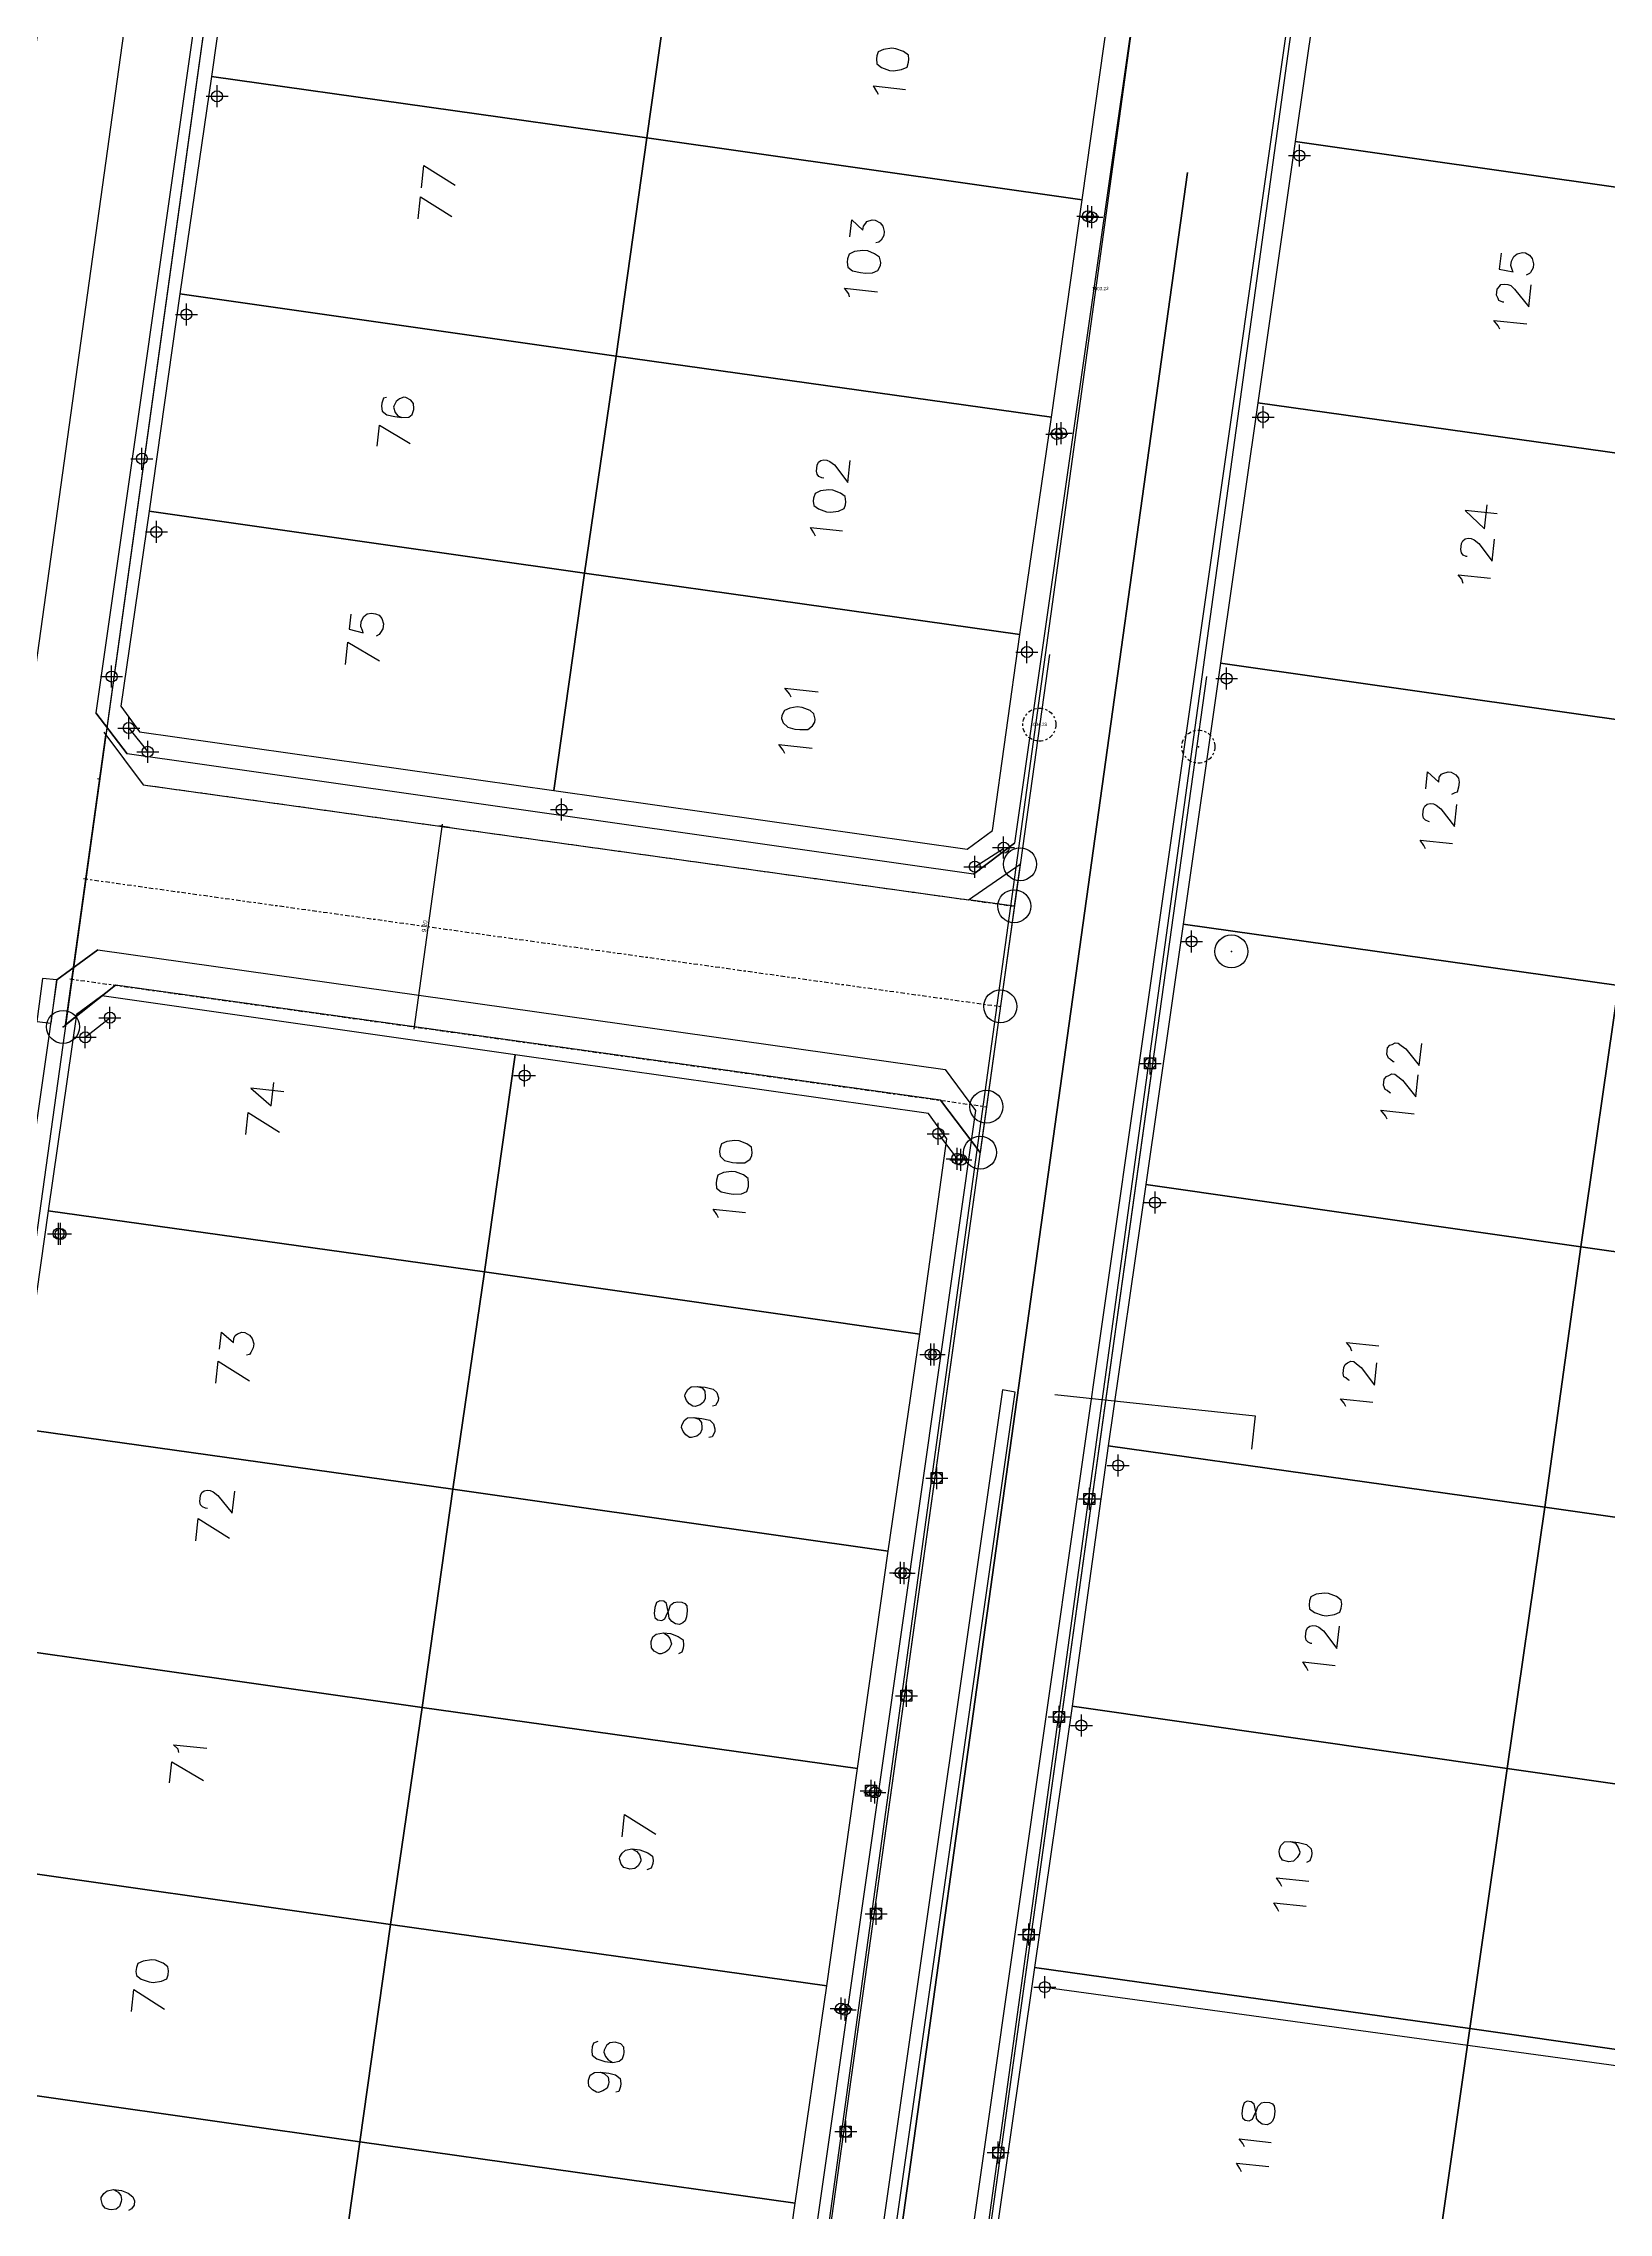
# Model space of a CAD drawing. Header units: metres. Extents: x -977055 to 805873, y -1033982 to 242021.
# Drawn here: x 792.6 to 863.8, y 831.3 to 929.9 of the extents above; entities that cross this region are included whole.
import ezdxf

# ---------------------------------------------------------------- set-up
doc = ezdxf.new("R2010")
doc.units = ezdxf.units.M
doc.header["$PDMODE"] = 32
doc.header["$PDSIZE"] = 1.5
doc.linetypes.add('CENTRO1', pattern=[0.44, 0.2, -0.08, 0.08, -0.08])
for name, color, linetype in [('12-CONDICIONES EXISTENTES', 2, 'Continuous'), ('C-ROAD-PROF-TEXT', 11, 'Continuous'), ('linea 1', 1, 'Continuous'), ('puntos nov 7', 50, 'Continuous'), ('PUNTOS V', 4, 'Continuous'), ('V-NODE', 1, 'Continuous')]:
    doc.layers.add(name, color=color, linetype=linetype)
doc.layers.add('PDF2_area escolar', color=7, linetype='Continuous', true_color=0x989898)
doc.layers.add('PDF_Geometry', color=7, linetype='Continuous', true_color=0x797979)
doc.layers.get('PDF2_area escolar').off()
doc.styles.add('CITY2', font='stylu.ttf', dxfattribs={"height": 0.2})
doc.styles.get("Standard").update_dxf_attribs({"font": 'arial.ttf'})
doc.dimstyles.new('COTAS2', dxfattribs={"dimtxt": 0.02, "dimasz": 0.1, "dimexe": 0.15, "dimexo": 0.08, "dimgap": 0.05, "dimtad": 1, "dimzin": 0, "dimdsep": 46, "dimtxsty": 'CITY2', "dimblk": 'ARCHTICK', "dimcen": 1, "dimdle": 0.1, "dimclrd": 1, "dimclre": 1, "dimclrt": 2, "dimadec": 0, "dimazin": 0, "dimtfac": 1, "dimtofl": 0, "dimtmove": 0, "dimatfit": 3, "dimldrblk": 'ARCHTICK', "dimfxl": 0.18, "dimtolj": 1, "dimtzin": 0, "dimarcsym": 0})

# ---------------------------------------------------------------- blocks, each defined once
blk = doc.blocks.new('*U274')
at = {"color": 0, "linetype": 'ByBlock', "lineweight": -2, "transparency": 16777216}
for p, q in [((-1, 0), (1, 0)), ((0, -1), (0, 1))]:
    blk.add_line(p, q, dxfattribs=at)
blk.add_circle((0, 0), 0.5, dxfattribs=at)
blk = doc.blocks.new('*U325', base_point=(793.414, 875.756, 1005.97))
at = {"layer": 'V-NODE', "color": 50, "lineweight": -2, "xscale": 0.5, "yscale": 0.5, "zscale": 0.5}
blk.add_blockref('*U274', (793.414, 875.756, 1005.97), dxfattribs=at)
blk = doc.blocks.new('*U475', base_point=(840.3, 921.974, 1003.542))
at = {"layer": 'V-NODE', "color": 50, "lineweight": -2, "xscale": 0.5, "yscale": 0.5, "zscale": 0.5}
blk.add_blockref('*U274', (840.3, 921.974, 1003.542), dxfattribs=at)
blk = doc.blocks.new('*U478', base_point=(838.907, 912.158, 1004.025))
at = {"layer": 'V-NODE', "color": 50, "lineweight": -2, "xscale": 0.5, "yscale": 0.5, "zscale": 0.5}
blk.add_blockref('*U274', (838.907, 912.158, 1004.025), dxfattribs=at)
blk = doc.blocks.new('*U484', base_point=(836.292, 893.318, 1004.95))
at = {"layer": 'V-NODE', "color": 50, "lineweight": -2, "xscale": 0.5, "yscale": 0.5, "zscale": 0.5}
blk.add_blockref('*U274', (836.292, 893.318, 1004.95), dxfattribs=at)
blk = doc.blocks.new('*U490', base_point=(834.351, 879.127, 1005.792))
at = {"layer": 'V-NODE', "color": 50, "lineweight": -2, "xscale": 0.5, "yscale": 0.5, "zscale": 0.5}
blk.add_blockref('*U274', (834.351, 879.127, 1005.792), dxfattribs=at)
blk = doc.blocks.new('*U493', base_point=(833.139, 870.273, 1006.305))
at = {"layer": 'V-NODE', "color": 50, "lineweight": -2, "xscale": 0.5, "yscale": 0.5, "zscale": 0.5}
blk.add_blockref('*U274', (833.139, 870.273, 1006.305), dxfattribs=at)
blk = doc.blocks.new('*U496', base_point=(831.775, 860.328, 1006.98))
at = {"layer": 'V-NODE', "color": 50, "lineweight": -2, "xscale": 0.5, "yscale": 0.5, "zscale": 0.5}
blk.add_blockref('*U274', (831.775, 860.328, 1006.98), dxfattribs=at)
blk = doc.blocks.new('*U499', base_point=(830.44, 850.365, 1007.744))
at = {"layer": 'V-NODE', "color": 50, "lineweight": -2, "xscale": 0.5, "yscale": 0.5, "zscale": 0.5}
blk.add_blockref('*U274', (830.44, 850.365, 1007.744), dxfattribs=at)
blk = doc.blocks.new('*U502', base_point=(829.079, 840.487, 1008.555))
at = {"layer": 'V-NODE', "color": 50, "lineweight": -2, "xscale": 0.5, "yscale": 0.5, "zscale": 0.5}
blk.add_blockref('*U274', (829.079, 840.487, 1008.555), dxfattribs=at)
blk = doc.blocks.new('*U679', base_point=(800.527, 927.475, 1003.798))
at = {"layer": 'V-NODE', "color": 50, "lineweight": -2, "xscale": 0.5, "yscale": 0.5, "zscale": 0.5}
blk.add_blockref('*U274', (800.527, 927.475, 1003.798), dxfattribs=at)
blk = doc.blocks.new('*U691', base_point=(799.136, 917.558, 1004.214))
at = {"layer": 'V-NODE', "color": 50, "lineweight": -2, "xscale": 0.5, "yscale": 0.5, "zscale": 0.5}
blk.add_blockref('*U274', (799.136, 917.558, 1004.214), dxfattribs=at)
blk = doc.blocks.new('*U694', base_point=(797.77, 907.668, 1004.785))
at = {"layer": 'V-NODE', "color": 50, "lineweight": -2, "xscale": 0.5, "yscale": 0.5, "zscale": 0.5}
blk.add_blockref('*U274', (797.77, 907.668, 1004.785), dxfattribs=at)
blk = doc.blocks.new('*U703', base_point=(796.514, 898.754, 1005.109))
at = {"layer": 'V-NODE', "color": 50, "lineweight": -2, "xscale": 0.5, "yscale": 0.5, "zscale": 0.5}
blk.add_blockref('*U274', (796.514, 898.754, 1005.109), dxfattribs=at)
blk = doc.blocks.new('*U706', base_point=(794.535, 884.695, 1005.686))
at = {"layer": 'V-NODE', "color": 50, "lineweight": -2, "xscale": 0.5, "yscale": 0.5, "zscale": 0.5}
blk.add_blockref('*U274', (794.535, 884.695, 1005.686), dxfattribs=at)
blk = doc.blocks.new('*U715', base_point=(793.319, 875.768, 1005.966))
at = {"layer": 'V-NODE', "color": 50, "lineweight": -2, "xscale": 0.5, "yscale": 0.5, "zscale": 0.5}
blk.add_blockref('*U274', (793.319, 875.768, 1005.966), dxfattribs=at)
blk = doc.blocks.new('*U964', base_point=(797.112, 911.001, 1003.88))
at = {"layer": 'V-NODE', "color": 50, "lineweight": -2, "xscale": 0.5, "yscale": 0.5, "zscale": 0.5}
blk.add_blockref('*U274', (797.112, 911.001, 1003.88), dxfattribs=at)
blk = doc.blocks.new('*U970', base_point=(795.736, 901.096, 1004.32))
at = {"layer": 'V-NODE', "color": 50, "lineweight": -2, "xscale": 0.5, "yscale": 0.5, "zscale": 0.5}
blk.add_blockref('*U274', (795.736, 901.096, 1004.32), dxfattribs=at)
blk = doc.blocks.new('*U1105', base_point=(828.897, 840.539, 1008.667))
at = {"layer": 'V-NODE', "color": 50, "lineweight": -2, "xscale": 0.5, "yscale": 0.5, "zscale": 0.5}
blk.add_blockref('*U274', (828.897, 840.539, 1008.667), dxfattribs=at)
blk = doc.blocks.new('*U1108', base_point=(830.268, 850.442, 1007.768))
at = {"layer": 'V-NODE', "color": 50, "lineweight": -2, "xscale": 0.5, "yscale": 0.5, "zscale": 0.5}
blk.add_blockref('*U274', (830.268, 850.442, 1007.768), dxfattribs=at)
blk = doc.blocks.new('*U1111', base_point=(831.609, 860.348, 1007.071))
at = {"layer": 'V-NODE', "color": 50, "lineweight": -2, "xscale": 0.5, "yscale": 0.5, "zscale": 0.5}
blk.add_blockref('*U274', (831.609, 860.348, 1007.071), dxfattribs=at)
blk = doc.blocks.new('*U1114', base_point=(832.975, 870.279, 1006.424))
at = {"layer": 'V-NODE', "color": 50, "lineweight": -2, "xscale": 0.5, "yscale": 0.5, "zscale": 0.5}
blk.add_blockref('*U274', (832.975, 870.279, 1006.424), dxfattribs=at)
blk = doc.blocks.new('*U1117', base_point=(834.181, 879.174, 1005.909))
at = {"layer": 'V-NODE', "color": 50, "lineweight": -2, "xscale": 0.5, "yscale": 0.5, "zscale": 0.5}
blk.add_blockref('*U274', (834.181, 879.174, 1005.909), dxfattribs=at)
blk = doc.blocks.new('*U1123', base_point=(844.837, 889.054, 1005.282))
at = {"layer": 'V-NODE', "color": 50, "lineweight": -2, "xscale": 0.5, "yscale": 0.5, "zscale": 0.5}
blk.add_blockref('*U274', (844.837, 889.054, 1005.282), dxfattribs=at)
blk = doc.blocks.new('*U1126', base_point=(843.176, 877.184, 1006.064))
at = {"layer": 'V-NODE', "color": 50, "lineweight": -2, "xscale": 0.5, "yscale": 0.5, "zscale": 0.5}
blk.add_blockref('*U274', (843.176, 877.184, 1006.064), dxfattribs=at)
blk = doc.blocks.new('*U1129', base_point=(841.5, 865.23, 1006.906))
at = {"layer": 'V-NODE', "color": 50, "lineweight": -2, "xscale": 0.5, "yscale": 0.5, "zscale": 0.5}
blk.add_blockref('*U274', (841.5, 865.23, 1006.906), dxfattribs=at)
blk = doc.blocks.new('*U1132', base_point=(839.826, 853.409, 1007.836))
at = {"layer": 'V-NODE', "color": 50, "lineweight": -2, "xscale": 0.5, "yscale": 0.5, "zscale": 0.5}
blk.add_blockref('*U274', (839.826, 853.409, 1007.836), dxfattribs=at)
blk = doc.blocks.new('*U1135', base_point=(838.164, 841.515, 1008.904))
at = {"layer": 'V-NODE', "color": 50, "lineweight": -2, "xscale": 0.5, "yscale": 0.5, "zscale": 0.5}
blk.add_blockref('*U274', (838.164, 841.515, 1008.904), dxfattribs=at)
blk = doc.blocks.new('*U1210', base_point=(840.124, 922.025, 1003.658))
at = {"layer": 'V-NODE', "color": 50, "lineweight": -2, "xscale": 0.5, "yscale": 0.5, "zscale": 0.5}
blk.add_blockref('*U274', (840.124, 922.025, 1003.658), dxfattribs=at)
blk = doc.blocks.new('*U1213', base_point=(838.709, 912.121, 1003.635))
at = {"layer": 'V-NODE', "color": 50, "lineweight": -2, "xscale": 0.5, "yscale": 0.5, "zscale": 0.5}
blk.add_blockref('*U274', (838.709, 912.121, 1003.635), dxfattribs=at)
blk = doc.blocks.new('*U1219', base_point=(837.353, 902.21, 1004.662))
at = {"layer": 'V-NODE', "color": 50, "lineweight": -2, "xscale": 0.5, "yscale": 0.5, "zscale": 0.5}
blk.add_blockref('*U274', (837.353, 902.21, 1004.662), dxfattribs=at)
blk = doc.blocks.new('*U1222', base_point=(834.981, 892.45, 1005.129))
at = {"layer": 'V-NODE', "color": 50, "lineweight": -2, "xscale": 0.5, "yscale": 0.5, "zscale": 0.5}
blk.add_blockref('*U274', (834.981, 892.45, 1005.129), dxfattribs=at)
blk = doc.blocks.new('*U1225', base_point=(816.191, 895.047, 1005.147))
at = {"layer": 'V-NODE', "color": 50, "lineweight": -2, "xscale": 0.5, "yscale": 0.5, "zscale": 0.5}
blk.add_blockref('*U274', (816.191, 895.047, 1005.147), dxfattribs=at)
blk = doc.blocks.new('*U1228', base_point=(814.513, 882.957, 1005.727))
at = {"layer": 'V-NODE', "color": 50, "lineweight": -2, "xscale": 0.5, "yscale": 0.5, "zscale": 0.5}
blk.add_blockref('*U274', (814.513, 882.957, 1005.727), dxfattribs=at)
blk = doc.blocks.new('*U1231', base_point=(795.655, 885.587, 1005.62))
at = {"layer": 'V-NODE', "color": 50, "lineweight": -2, "xscale": 0.5, "yscale": 0.5, "zscale": 0.5}
blk.add_blockref('*U274', (795.655, 885.587, 1005.62), dxfattribs=at)
blk = doc.blocks.new('*U1234', base_point=(797.376, 897.676, 1005.109))
at = {"layer": 'V-NODE', "color": 50, "lineweight": -2, "xscale": 0.5, "yscale": 0.5, "zscale": 0.5}
blk.add_blockref('*U274', (797.376, 897.676, 1005.109), dxfattribs=at)
blk = doc.blocks.new('*U1237', base_point=(846.432, 901.006, 1004.642))
at = {"layer": 'V-NODE', "color": 50, "lineweight": -2, "xscale": 0.5, "yscale": 0.5, "zscale": 0.5}
blk.add_blockref('*U274', (846.432, 901.006, 1004.642), dxfattribs=at)
blk = doc.blocks.new('*U1240', base_point=(848.089, 912.891, 1003.992))
at = {"layer": 'V-NODE', "color": 50, "lineweight": -2, "xscale": 0.5, "yscale": 0.5, "zscale": 0.5}
blk.add_blockref('*U274', (848.089, 912.891, 1003.992), dxfattribs=at)
blk = doc.blocks.new('*U1243', base_point=(849.739, 924.783, 1003.469))
at = {"layer": 'V-NODE', "color": 50, "lineweight": -2, "xscale": 0.5, "yscale": 0.5, "zscale": 0.5}
blk.add_blockref('*U274', (849.739, 924.783, 1003.469), dxfattribs=at)
blk = doc.blocks.new('*U2275', base_point=(834.182, 879.173, 1005.907))
at = {"layer": 'V-NODE', "color": 50, "lineweight": -2, "xscale": 0.5, "yscale": 0.5, "zscale": 0.5}
blk.add_blockref('*U274', (834.182, 879.173, 1005.907), dxfattribs=at)
blk = doc.blocks.new('*U2278', base_point=(833.32, 880.311, 1005.778))
at = {"layer": 'V-NODE', "color": 50, "lineweight": -2, "xscale": 0.5, "yscale": 0.5, "zscale": 0.5}
blk.add_blockref('*U274', (833.32, 880.311, 1005.778), dxfattribs=at)
blk = doc.blocks.new('*U2295')
at = {"color": 0, "linetype": 'ByBlock', "lineweight": -2, "transparency": 16777216}
for p, q in [((-1, 0), (1, 0)), ((0, -1), (0, 1))]:
    blk.add_line(p, q, dxfattribs=at)
blk.add_circle((0, 0), 0.5, dxfattribs=at)
blk = doc.blocks.new('*U2298', base_point=(830.268, 850.442, 1007.768))
at = {"layer": 'V-NODE', "color": 1, "lineweight": -2, "xscale": 0.5, "yscale": 0.5, "zscale": 0.5}
blk.add_blockref('*U2295', (830.268, 850.442, 1007.768), dxfattribs=at)
blk = doc.blocks.new('*U2340', base_point=(829.11, 834.95, 1008.509))
at = {"layer": 'V-NODE', "color": 1, "lineweight": -2, "xscale": 0.5, "yscale": 0.5, "zscale": 0.5}
blk.add_blockref('*U2295', (829.11, 834.95, 1008.509), dxfattribs=at)
blk = doc.blocks.new('*U2343', base_point=(836.05, 833.99, 1008.509))
at = {"layer": 'V-NODE', "color": 1, "lineweight": -2, "xscale": 0.5, "yscale": 0.5, "zscale": 0.5}
blk.add_blockref('*U2295', (836.05, 833.99, 1008.509), dxfattribs=at)
blk = doc.blocks.new('*U2346', base_point=(830.49, 844.85, 1007.722))
at = {"layer": 'V-NODE', "color": 1, "lineweight": -2, "xscale": 0.5, "yscale": 0.5, "zscale": 0.5}
blk.add_blockref('*U2295', (830.49, 844.85, 1007.722), dxfattribs=at)
blk = doc.blocks.new('*U2349', base_point=(837.43, 843.9, 1007.722))
at = {"layer": 'V-NODE', "color": 1, "lineweight": -2, "xscale": 0.5, "yscale": 0.5, "zscale": 0.5}
blk.add_blockref('*U2295', (837.43, 843.9, 1007.722), dxfattribs=at)
blk = doc.blocks.new('*U2352', base_point=(831.87, 854.76, 1006.935))
at = {"layer": 'V-NODE', "color": 1, "lineweight": -2, "xscale": 0.5, "yscale": 0.5, "zscale": 0.5}
blk.add_blockref('*U2295', (831.87, 854.76, 1006.935), dxfattribs=at)
blk = doc.blocks.new('*U2355', base_point=(838.81, 853.8, 1006.935))
at = {"layer": 'V-NODE', "color": 1, "lineweight": -2, "xscale": 0.5, "yscale": 0.5, "zscale": 0.5}
blk.add_blockref('*U2295', (838.81, 853.8, 1006.935), dxfattribs=at)
blk = doc.blocks.new('*U2358', base_point=(833.25, 864.66, 1006.148))
at = {"layer": 'V-NODE', "color": 1, "lineweight": -2, "xscale": 0.5, "yscale": 0.5, "zscale": 0.5}
blk.add_blockref('*U2295', (833.25, 864.66, 1006.148), dxfattribs=at)
blk = doc.blocks.new('*U2361', base_point=(840.19, 863.71, 1006.148))
at = {"layer": 'V-NODE', "color": 1, "lineweight": -2, "xscale": 0.5, "yscale": 0.5, "zscale": 0.5}
blk.add_blockref('*U2295', (840.19, 863.71, 1006.148), dxfattribs=at)
blk = doc.blocks.new('*U2364', base_point=(842.95, 883.51, 1004.99))
at = {"layer": 'V-NODE', "color": 1, "lineweight": -2, "xscale": 0.5, "yscale": 0.5, "zscale": 0.5}
blk.add_blockref('*U2295', (842.95, 883.51, 1004.99), dxfattribs=at)
blk = doc.blocks.new('*U2498')
at = {"color": 0, "linetype": 'ByBlock', "lineweight": -2, "transparency": 16777216}
for p, q in [((-1, 0), (1, 0)), ((0, -1), (0, 1))]:
    blk.add_line(p, q, dxfattribs=at)
blk.add_lwpolyline([(-0.5, -0.5), (-0.5, 0.5), (0.5, 0.5), (0.5, -0.5)], close=True, dxfattribs=at)
blk = doc.blocks.new('*U2501', base_point=(830.268, 850.442, 1007.768))
at = {"layer": 'V-NODE', "color": 130, "lineweight": -2, "xscale": 0.5, "yscale": 0.5, "zscale": 0.5}
blk.add_blockref('*U2498', (830.268, 850.442, 1007.768), dxfattribs=at)
blk = doc.blocks.new('*U2543', base_point=(829.11, 834.95, 1008.509))
at = {"layer": 'V-NODE', "color": 130, "lineweight": -2, "xscale": 0.5, "yscale": 0.5, "zscale": 0.5}
blk.add_blockref('*U2498', (829.11, 834.95, 1008.509), dxfattribs=at)
blk = doc.blocks.new('*U2546', base_point=(836.05, 833.99, 1008.509))
at = {"layer": 'V-NODE', "color": 130, "lineweight": -2, "xscale": 0.5, "yscale": 0.5, "zscale": 0.5}
blk.add_blockref('*U2498', (836.05, 833.99, 1008.509), dxfattribs=at)
blk = doc.blocks.new('*U2549', base_point=(830.49, 844.85, 1007.722))
at = {"layer": 'V-NODE', "color": 130, "lineweight": -2, "xscale": 0.5, "yscale": 0.5, "zscale": 0.5}
blk.add_blockref('*U2498', (830.49, 844.85, 1007.722), dxfattribs=at)
blk = doc.blocks.new('*U2552', base_point=(837.43, 843.9, 1007.722))
at = {"layer": 'V-NODE', "color": 130, "lineweight": -2, "xscale": 0.5, "yscale": 0.5, "zscale": 0.5}
blk.add_blockref('*U2498', (837.43, 843.9, 1007.722), dxfattribs=at)
blk = doc.blocks.new('*U2555', base_point=(831.87, 854.76, 1006.935))
at = {"layer": 'V-NODE', "color": 130, "lineweight": -2, "xscale": 0.5, "yscale": 0.5, "zscale": 0.5}
blk.add_blockref('*U2498', (831.87, 854.76, 1006.935), dxfattribs=at)
blk = doc.blocks.new('*U2558', base_point=(838.81, 853.8, 1006.935))
at = {"layer": 'V-NODE', "color": 130, "lineweight": -2, "xscale": 0.5, "yscale": 0.5, "zscale": 0.5}
blk.add_blockref('*U2498', (838.81, 853.8, 1006.935), dxfattribs=at)
blk = doc.blocks.new('*U2561', base_point=(833.25, 864.66, 1006.148))
at = {"layer": 'V-NODE', "color": 130, "lineweight": -2, "xscale": 0.5, "yscale": 0.5, "zscale": 0.5}
blk.add_blockref('*U2498', (833.25, 864.66, 1006.148), dxfattribs=at)
blk = doc.blocks.new('*U2564', base_point=(840.19, 863.71, 1006.148))
at = {"layer": 'V-NODE', "color": 130, "lineweight": -2, "xscale": 0.5, "yscale": 0.5, "zscale": 0.5}
blk.add_blockref('*U2498', (840.19, 863.71, 1006.148), dxfattribs=at)
blk = doc.blocks.new('*U2567', base_point=(842.95, 883.51, 1004.99))
at = {"layer": 'V-NODE', "color": 130, "lineweight": -2, "xscale": 0.5, "yscale": 0.5, "zscale": 0.5}
blk.add_blockref('*U2498', (842.95, 883.51, 1004.99), dxfattribs=at)
blk = doc.blocks.new('base')
at = {"layer": 'PDF_Geometry', "lineweight": 25, "extrusion": (-0.000787417, 0.063364, 0.99799), "elevation": 0.026}
for points in [[(-314.355, -197.288), (-299.601, -195.681), (-292.744, -194.188), (-282.663, -192.111), (-274.476, -190.361), (-258.037, -185.154), (-248.029, -180.61), (-240.539, -177.71), (-228.643, -174.042), (-222.733, -172.714), (-217.384, -171.04), (-209.935, -169.248), (-202.16, -164.759), (-196.196, -160.284), (-195.073, -159.817), (-178.095, -157.457), (-154.298, -156.614), (-136.667, -154.611), (-124.436, -153.164), (-118.066, -151.474), (-100.79, -146.646), (-80.955, -140.967), (-73.385, -139.328), (-61.694, -135.822), (-40.504, -131.604), (-37.727, -130.872), (-17.661, -129.441), (1.311, -127.461), (21.092, -124.929), (41.006, -122.83), (47.376, -123.458), (63.592, -123.186), (81.402, -124.312), (85.639, -96.072), (88.705, -66.393), (92.811, -40.781), (97.16, -22.386), (100.596, -1.562), (102.483, 8.32), (109.691, 37.361), (117.528, 76.62), (126.217, 115.638), (131.513, 149.592), (134.682, 173.973), (136.916, 195.591), (139.956, 229.678), (141.558, 250.676), (142.614, 271.37), (143.252, 283.21), (147.066, 312.938), (152.58, 355.631), (153.554, 396.042), (150.869, 418.02), (151.777, 438.639), (150.959, 458.028), (151.777, 438.639), (150.869, 418.02), (153.554, 396.042), (152.58, 355.631), (147.066, 312.938), (143.252, 283.21), (142.614, 271.37), (141.558, 250.676), (139.956, 229.678), (136.916, 195.591), (134.682, 173.973), (131.513, 149.592), (126.217, 115.638), (117.528, 76.62), (109.691, 37.361), (102.483, 8.32), (100.596, -1.562), (97.16, -22.386), (92.811, -40.781), (88.705, -66.393), (85.639, -96.072), (81.402, -124.312), (63.592, -123.186), (47.376, -123.458), (41.006, -122.83), (21.092, -124.929), (1.311, -127.461), (-17.661, -129.441), (-37.727, -130.872), (-40.504, -131.604), (-61.694, -135.822), (-73.385, -139.328), (-80.955, -140.967), (-100.79, -146.646), (-118.066, -151.474), (-124.436, -153.164), (-136.667, -154.611), (-154.298, -156.614), (-178.095, -157.457), (-195.073, -159.817), (-196.196, -160.284), (-202.16, -164.759), (-209.935, -169.248), (-217.384, -171.04), (-222.733, -172.714), (-228.643, -174.042), (-240.539, -177.71), (-248.029, -180.61), (-258.037, -185.154), (-274.476, -190.361), (-282.663, -192.111), (-292.744, -194.188), (-299.601, -195.681), (-314.355, -197.288), (-312.178, -178.446), (-309.146, -157.898), (-306.876, -132.899), (-305.823, -118.002), (-298.643, -78.802), (-291.055, -45.077), (-282.252, -15.116), (-275.645, 10.473), (-270.319, 33.898), (-263.825, 63.164), (-258.15, 86.408), (-284.424, 123.888)], [(129.33, 446.993), (130.719, 376.627), (119.722, 267.265), (72.738, -35.348), (74.134, -37.232), (92.979, -40.152)], [(78.602, 47.969), (76.718, 46.573), (38.301, 52.546), (36.905, 54.43), (47.469, 122.482), (49.353, 123.878), (87.77, 117.905), (89.166, 116.021)], [(76.718, 46.573), (78.602, 47.969), (89.166, 116.021), (87.77, 117.905)], [(8.705, 193.58), (-11.713, 61.957), (-10.362, 60.079), (28.101, 54.1), (29.985, 55.496), (58.5, 239.445)], [(53.228, 88.308), (53.303, 88.16), (53.459, 87.91), (51.996, 88.086)], [(74.065, 92.29), (73.944, 91.284), (72.524, 92.197)], [(74.236, 93.707), (74.114, 92.701), (72.694, 93.614)], [(54.61, 94.773), (54.516, 93.996), (54.018, 94.473), (53.995, 94.291), (53.888, 94.164), (53.831, 94.078), (53.591, 94.015), (53.454, 94.031), (53.237, 94.15), (53.116, 94.304), (53.052, 94.543), (53.074, 94.726), (53.193, 94.944), (53.296, 95.024), (53.438, 95.053)], [(25.02, 95.88), (25.108, 96.612), (24.473, 96.734), (24.514, 96.683), (24.577, 96.444), (24.555, 96.261), (24.437, 96.043), (24.283, 95.923), (24.043, 95.859), (23.906, 95.875), (23.734, 95.989), (23.614, 96.142), (23.55, 96.382), (23.572, 96.565), (23.691, 96.782), (23.742, 96.823), (23.89, 96.897)], [(54.661, 97.503), (54.69, 97.36), (54.891, 97.104), (53.383, 97.286)], [(24.918, 98.118), (24.964, 98.113), (25.141, 98.045), (25.176, 97.948), (25.251, 97.8), (25.218, 97.526), (25.11, 97.4), (25.053, 97.314), (24.865, 97.29), (24.728, 97.307), (24.596, 97.369), (24.43, 97.528), (23.787, 98.347), (23.666, 97.342)], [(25.113, 99.347), (25.188, 99.199), (25.389, 98.943), (23.88, 99.124)], [(75.77, 101.822), (75.912, 101.852), (75.986, 102.075), (76.002, 102.212), (75.984, 102.446), (75.772, 102.61), (75.412, 102.7), (75.092, 102.739), (74.766, 102.732), (74.613, 102.611), (74.54, 102.388), (74.534, 102.342), (74.552, 102.108), (74.673, 101.955), (74.89, 101.836), (74.982, 101.825), (75.176, 101.894), (75.329, 102.015), (75.448, 102.232), (75.454, 102.278), (75.39, 102.517), (75.269, 102.671), (75.092, 102.739)], [(76.222, 104.04), (76.107, 103.08), (74.727, 103.942)], [(55.932, 105.743), (56.023, 105.732), (56.155, 105.669), (56.235, 105.567), (56.264, 105.424), (56.231, 105.15), (56.169, 105.019), (56.067, 104.938), (55.924, 104.909), (55.787, 104.925), (55.655, 104.988), (55.443, 105.152), (54.846, 105.966), (54.725, 104.961)], [(25.338, 107.759), (26.801, 107.583), (25.929, 108.43), (25.797, 107.333)], [(56.342, 108.383), (56.417, 108.235), (56.573, 107.984), (55.11, 108.16)], [(26.728, 109.678), (26.774, 109.673), (26.906, 109.611), (26.986, 109.508), (27.015, 109.366), (26.982, 109.091), (26.92, 108.96), (26.818, 108.879), (26.675, 108.85), (26.538, 108.867), (26.406, 108.929), (26.194, 109.094), (25.597, 109.908), (25.476, 108.902)], [(26.923, 110.907), (26.992, 110.713), (27.153, 110.508), (25.69, 110.685)], [(77.513, 111.675), (77.596, 112.36), (76.967, 112.529), (77.002, 112.432), (77.071, 112.238), (77.044, 112.01), (76.925, 111.792), (76.771, 111.672), (76.583, 111.648), (76.4, 111.67), (76.222, 111.738), (76.102, 111.891), (76.038, 112.131), (76.066, 112.359), (76.179, 112.531), (76.236, 112.617), (76.384, 112.692)], [(77.789, 113.96), (77.667, 112.955), (76.242, 113.822)], [(57.549, 115.703), (57.624, 115.555), (57.825, 115.299), (56.317, 115.481)], [(57.857, 118.263), (57.932, 118.115), (58.133, 117.859), (56.625, 118.04)], [(28.743, 120.24), (28.649, 119.463), (28.15, 119.941), (28.123, 119.712), (28.015, 119.586), (27.964, 119.546), (27.724, 119.482), (27.587, 119.498), (27.369, 119.617), (27.249, 119.771), (27.225, 119.959), (27.253, 120.188), (27.326, 120.411), (27.423, 120.446), (27.571, 120.52)], [(28.599, 121.741), (28.645, 121.736), (28.776, 121.674), (28.857, 121.571), (28.886, 121.429), (28.853, 121.154), (28.791, 121.023), (28.688, 120.942), (28.546, 120.913), (28.409, 120.93), (28.277, 120.992), (28.065, 121.157), (27.467, 121.97), (27.346, 120.965)], [(49.353, 123.878), (47.469, 122.482)], [(28.794, 122.97), (28.868, 122.822), (29.024, 122.571), (27.561, 122.747)], [(91.093, 128.17), (91.733, 128.093), (92.016, 130.053), (91.376, 130.13), (91.093, 128.17), (89.215, 126.819), (50.746, 132.753), (49.396, 134.631), (67.752, 253.123), (69.636, 254.519), (108.099, 248.54), (109.45, 246.662)], [(89.215, 126.819), (91.093, 128.17), (109.45, 246.662), (108.099, 248.54)], [(30.332, 132.662), (30.378, 132.656), (30.504, 132.548), (30.59, 132.491), (30.659, 132.298), (30.626, 132.023), (30.518, 131.897), (30.421, 131.863), (30.273, 131.788), (30.136, 131.804), (30.01, 131.912), (29.798, 132.077), (29.195, 132.845), (29.074, 131.839)], [(80.826, 133.395), (82.334, 133.213), (81.411, 134.02), (81.284, 132.968)], [(30.503, 134.079), (30.549, 134.073), (30.675, 133.965), (30.761, 133.908), (30.83, 133.715), (30.797, 133.44), (30.689, 133.314), (30.592, 133.279), (30.444, 133.205), (30.307, 133.221), (30.181, 133.329), (29.969, 133.494), (29.366, 134.262), (29.245, 133.256)], [(82.587, 135.316), (82.466, 134.31), (81.046, 135.223)], [(30.692, 135.261), (30.767, 135.113), (30.968, 134.857), (29.459, 135.039)], [(61.144, 139.383), (61.219, 139.235), (61.374, 138.984), (59.911, 139.16)], [(83.903, 145.08), (83.809, 144.303), (83.265, 144.786), (83.243, 144.603), (83.18, 144.472), (83.078, 144.391), (82.884, 144.322), (82.747, 144.339), (82.529, 144.458), (82.409, 144.611), (82.345, 144.851), (82.367, 145.034), (82.486, 145.251), (82.543, 145.337), (82.685, 145.366)], [(32.426, 145.81), (32.496, 145.617), (32.657, 145.412), (31.194, 145.588)], [(84.09, 146.634), (83.969, 145.629), (82.549, 146.542)], [(32.54, 147.142), (32.586, 147.136), (32.712, 147.028), (32.798, 146.971), (32.827, 146.829), (32.794, 146.554), (32.732, 146.423), (32.63, 146.342), (32.481, 146.268), (32.344, 146.284), (32.218, 146.392), (32.006, 146.557), (31.409, 147.371), (31.288, 146.365)], [(62.206, 147.045), (61.983, 147.118), (61.863, 147.272), (61.844, 147.506), (61.855, 147.598), (61.923, 147.775), (62.077, 147.895), (62.316, 147.959), (62.408, 147.948), (62.58, 147.835), (62.7, 147.681), (62.77, 147.487), (62.759, 147.396), (62.64, 147.178), (62.486, 147.058), (62.206, 147.045), (61.841, 147.089), (61.48, 147.179), (61.314, 147.338), (61.25, 147.578), (61.267, 147.715), (61.386, 147.932), (61.528, 147.962)], [(45.952, 147.612), (36.856, 148.708), (37.038, 150.217)], [(32.729, 148.324), (32.804, 148.176), (32.965, 147.971), (31.502, 148.148)], [(62.377, 148.462), (62.154, 148.535), (62.033, 148.689), (62.015, 148.923), (62.026, 149.014), (62.094, 149.192), (62.247, 149.312), (62.487, 149.376), (62.578, 149.365), (62.75, 149.252), (62.871, 149.098), (62.94, 148.904), (62.929, 148.813), (62.81, 148.595), (62.657, 148.475), (62.377, 148.462), (62.011, 148.506), (61.651, 148.596), (61.485, 148.755), (61.421, 148.995), (61.437, 149.132), (61.556, 149.349), (61.699, 149.378)], [(84.544, 152.33), (84.636, 152.319), (84.767, 152.256), (84.848, 152.154), (84.877, 152.011), (84.844, 151.737), (84.782, 151.606), (84.679, 151.525), (84.537, 151.496), (84.4, 151.512), (84.268, 151.575), (84.056, 151.739), (83.413, 152.559), (83.292, 151.553)], [(85.092, 153.794), (84.971, 152.788), (83.55, 153.701)], [(63.881, 158.251), (63.709, 158.364), (63.588, 158.518), (63.524, 158.757), (63.53, 158.803), (63.649, 159.021), (63.803, 159.141), (63.996, 159.211), (64.088, 159.2), (64.305, 159.081), (64.426, 158.927), (64.444, 158.693), (64.439, 158.647), (64.365, 158.424), (64.212, 158.304), (63.881, 158.251), (63.561, 158.289), (63.206, 158.425), (62.994, 158.589), (62.976, 158.823), (62.993, 158.961), (63.06, 159.138), (63.208, 159.213)], [(34.4, 159.113), (34.446, 159.108), (34.577, 159.045), (34.658, 158.943), (34.687, 158.8), (34.654, 158.526), (34.592, 158.394), (34.489, 158.314), (34.347, 158.285), (34.209, 158.301), (34.078, 158.364), (33.866, 158.528), (33.268, 159.342), (33.147, 158.337)], [(34.594, 160.342), (34.669, 160.193), (34.825, 159.943), (33.362, 160.119)], [(86.419, 164.81), (86.303, 163.85), (84.878, 164.717)], [(85.974, 163.426), (86.003, 163.283), (86.21, 163.073), (84.701, 163.254)], [(65.878, 167.516), (65.757, 166.511), (64.337, 167.424)], [(65.436, 168.079), (65.218, 168.198), (65.098, 168.352), (65.028, 168.546), (65.039, 168.637), (65.158, 168.855), (65.312, 168.975), (65.546, 168.994), (65.592, 168.988), (65.815, 168.915), (65.935, 168.761), (65.999, 168.522), (65.988, 168.43), (65.875, 168.258), (65.721, 168.138), (65.436, 168.079), (65.07, 168.124), (64.716, 168.259), (64.504, 168.424), (64.48, 168.612), (64.496, 168.749), (64.57, 168.972), (64.764, 169.042)], [(35.485, 168.117), (35.262, 168.191), (35.147, 168.39), (35.077, 168.584), (35.088, 168.675), (35.202, 168.847), (35.361, 169.013), (35.595, 169.032), (35.641, 169.026), (35.864, 168.953), (35.979, 168.753), (36.003, 168.565), (35.991, 168.474), (35.924, 168.296), (35.765, 168.13), (35.485, 168.117), (35.119, 168.161), (34.759, 168.251), (34.553, 168.462), (34.529, 168.65), (34.545, 168.787), (34.619, 169.01), (34.767, 169.085)], [(35.915, 170.152), (35.99, 170.004), (36.146, 169.753), (34.683, 169.93)], [(36.053, 171.295), (36.128, 171.147), (36.283, 170.896), (34.821, 171.072)], [(88.274, 175.205), (88.153, 174.199), (86.779, 175.107)], [(67.093, 176.829), (67.287, 176.899), (67.355, 177.076), (67.377, 177.259), (67.353, 177.447), (67.141, 177.612), (66.786, 177.747), (66.421, 177.791), (66.135, 177.733), (65.982, 177.613), (65.914, 177.435), (65.903, 177.344), (65.921, 177.11), (66.042, 176.956), (66.265, 176.883), (66.31, 176.877), (66.544, 176.896), (66.698, 177.016), (66.817, 177.234), (66.828, 177.325), (66.759, 177.519), (66.638, 177.673), (66.421, 177.791)], [(66.984, 178.234), (66.807, 178.301), (66.64, 178.461), (66.622, 178.695), (66.633, 178.786), (66.701, 178.963), (66.9, 179.078), (67.094, 179.148), (67.185, 179.137), (67.357, 179.023), (67.524, 178.864), (67.547, 178.676), (67.536, 178.584), (67.463, 178.361), (67.264, 178.246), (66.984, 178.234), (66.618, 178.278), (66.304, 178.362), (66.092, 178.527), (66.074, 178.761), (66.09, 178.898), (66.163, 179.121), (66.306, 179.15)], [(37.759, 181.987), (37.834, 181.838), (37.994, 181.634), (36.532, 181.81)], [(37.896, 183.129), (37.971, 182.981), (38.126, 182.731), (36.664, 182.907)], [(89.203, 183.301), (88.986, 183.42), (88.865, 183.573), (88.841, 183.762), (88.852, 183.853), (88.926, 184.076), (89.079, 184.197), (89.313, 184.215), (89.405, 184.204), (89.582, 184.136), (89.703, 183.982), (89.767, 183.743), (89.756, 183.651), (89.642, 183.48), (89.488, 183.359), (89.203, 183.301), (88.838, 183.345), (88.529, 183.475), (88.317, 183.639), (88.247, 183.833), (88.269, 184.016), (88.383, 184.188), (88.531, 184.263)]]:
    blk.add_lwpolyline(points, dxfattribs=at)
for points in [[(63.79, 90.143), (62.275, 80.263), (82.035, 77.233), (83.55, 87.113)], [(14.562, 93.755), (12.713, 81.875), (32.473, 78.845), (34.316, 90.68)], [(44.036, 93.218), (42.521, 83.338), (62.275, 80.263), (63.79, 90.143)], [(53.31, 86.676), (53.292, 86.91), (53.08, 87.074), (52.725, 87.21), (52.542, 87.232), (52.166, 87.184), (51.92, 87.075), (51.847, 86.852), (51.831, 86.715), (51.854, 86.526), (52.066, 86.362), (52.421, 86.226), (52.604, 86.204), (52.981, 86.252), (53.226, 86.361), (53.293, 86.538)], [(65.311, 100.068), (63.79, 90.143), (83.55, 87.113), (85.111, 96.987)], [(45.551, 103.098), (44.036, 93.218), (63.79, 90.143), (65.311, 100.068)], [(16.405, 105.59), (14.562, 93.755), (34.316, 90.68), (36.165, 102.56)], [(54.748, 95.916), (54.73, 96.15), (54.518, 96.314), (54.157, 96.404), (53.929, 96.432), (53.603, 96.424), (53.358, 96.315), (53.239, 96.097), (53.223, 95.96), (53.287, 95.721), (53.499, 95.556), (53.808, 95.426), (54.036, 95.399), (54.413, 95.446), (54.658, 95.555), (54.731, 95.778)], [(66.871, 109.943), (65.311, 100.068), (85.111, 96.987), (86.626, 106.867)], [(47.111, 112.973), (45.551, 103.098), (65.311, 100.068), (66.871, 109.943)], [(18.254, 117.47), (16.405, 105.59), (36.165, 102.56), (38.008, 114.394)], [(56.43, 106.796), (56.406, 106.984), (56.194, 107.149), (55.839, 107.284), (55.656, 107.306), (55.28, 107.259), (55.035, 107.149), (54.967, 106.972), (54.95, 106.835), (54.969, 106.601), (55.181, 106.436), (55.535, 106.301), (55.718, 106.279), (56.095, 106.326), (56.34, 106.435), (56.413, 106.659)], [(68.386, 119.823), (66.871, 109.943), (86.626, 106.867), (88.019, 115.742), (87.186, 116.909)], [(48.465, 121.898), (47.111, 112.973), (66.871, 109.943), (68.386, 119.823), (49.632, 122.732)], [(20.097, 129.304), (18.254, 117.47), (38.008, 114.394), (39.857, 126.274)], [(57.99, 116.67), (57.921, 116.864), (57.714, 117.074), (57.4, 117.159), (57.171, 117.186), (56.8, 117.184), (56.595, 117.024), (56.482, 116.852), (56.465, 116.715), (56.529, 116.475), (56.695, 116.316), (57.05, 116.181), (57.279, 116.153), (57.61, 116.206), (57.855, 116.315), (57.974, 116.533)], [(21.946, 141.184), (20.097, 129.304), (39.857, 126.274), (41.7, 138.109)], [(71.812, 141.715), (70.297, 131.835), (89.051, 128.926), (90.218, 129.759), (91.618, 138.679)], [(2.145, 144.265), (0.343, 132.38), (20.097, 129.304), (21.946, 141.184)], [(52.057, 144.79), (50.709, 135.91), (51.543, 134.743), (70.297, 131.835), (71.812, 141.715)], [(61.06, 136.379), (61.037, 136.567), (60.83, 136.778), (60.47, 136.867), (60.287, 136.889), (59.916, 136.888), (59.665, 136.732), (59.598, 136.555), (59.581, 136.418), (59.599, 136.184), (59.811, 136.019), (60.166, 135.884), (60.349, 135.862), (60.725, 135.909), (60.97, 136.019), (61.044, 136.242)], [(61.231, 137.796), (61.213, 138.03), (61.001, 138.194), (60.641, 138.284), (60.458, 138.306), (60.087, 138.305), (59.842, 138.195), (59.768, 137.972), (59.752, 137.835), (59.77, 137.601), (59.982, 137.436), (60.337, 137.301), (60.519, 137.279), (60.896, 137.326), (61.141, 137.436), (61.214, 137.659)], [(23.743, 153.024), (21.946, 141.184), (41.7, 138.109), (43.549, 149.989)], [(73.373, 151.589), (71.812, 141.715), (91.618, 138.679), (93.132, 148.559)], [(3.989, 156.1), (2.145, 144.265), (21.946, 141.184), (23.743, 153.024)], [(53.618, 154.665), (52.057, 144.79), (71.812, 141.715), (73.373, 151.589)], [(57.222, 204.589), (56.633, 204.707), (47.746, 147.489), (48.334, 147.372)], [(74.893, 161.515), (73.373, 151.589), (93.132, 148.559), (94.647, 158.439)], [(25.592, 164.904), (23.743, 153.024), (43.549, 149.989), (45.346, 161.829)], [(55.133, 164.545), (53.618, 154.665), (73.373, 151.589), (74.893, 161.515)], [(5.837, 167.98), (3.989, 156.1), (23.743, 153.024), (25.592, 164.904)], [(64.284, 157.367), (64.261, 157.556), (64.135, 157.664), (63.952, 157.686), (63.804, 157.611), (63.741, 157.479), (63.617, 157.216), (63.544, 156.993), (63.39, 156.872), (63.202, 156.849), (63.019, 156.871), (62.887, 156.933), (62.807, 157.035), (62.789, 157.269), (62.822, 157.544), (62.89, 157.721), (62.992, 157.801), (63.14, 157.876), (63.323, 157.854), (63.495, 157.741), (63.615, 157.587), (63.634, 157.353), (63.692, 157.068), (63.721, 156.925), (63.847, 156.817), (64.03, 156.795), (64.178, 156.87), (64.251, 157.093)], [(34.511, 157.338), (34.487, 157.526), (34.275, 157.691), (33.92, 157.826), (33.738, 157.848), (33.361, 157.801), (33.116, 157.691), (33.048, 157.514), (33.026, 157.331), (33.05, 157.143), (33.262, 156.978), (33.616, 156.843), (33.799, 156.82), (34.176, 156.868), (34.421, 156.977), (34.489, 157.155)], [(76.454, 171.389), (74.893, 161.515), (94.647, 158.439), (96.208, 168.314)], [(56.648, 174.425), (55.133, 164.545), (74.893, 161.515), (76.454, 171.389)], [(27.435, 176.738), (25.592, 164.904), (45.346, 161.829), (47.195, 173.709)], [(7.68, 179.814), (5.837, 167.98), (25.592, 164.904), (27.435, 176.738)], [(77.969, 181.269), (76.454, 171.389), (96.208, 168.314), (97.723, 178.194)], [(58.209, 184.299), (56.648, 174.425), (76.454, 171.389), (77.969, 181.269)], [(88.054, 173.377), (88.03, 173.565), (87.818, 173.73), (87.464, 173.865), (87.281, 173.887), (86.904, 173.84), (86.659, 173.73), (86.591, 173.553), (86.569, 173.37), (86.593, 173.182), (86.805, 173.017), (87.16, 172.882), (87.342, 172.86), (87.719, 172.907), (87.964, 173.016), (88.032, 173.194)], [(29.283, 188.619), (27.435, 176.738), (47.195, 173.709), (49.038, 185.543)], [(9.529, 191.694), (7.68, 179.814), (27.435, 176.738), (29.283, 188.619)], [(79.483, 191.149), (77.969, 181.269), (97.723, 178.194), (99.238, 188.074)], [(37.857, 180.491), (37.833, 180.679), (37.707, 180.787), (37.524, 180.809), (37.376, 180.734), (37.314, 180.603), (37.189, 180.339), (37.121, 180.162), (36.962, 179.996), (36.82, 179.967), (36.591, 179.994), (36.46, 180.056), (36.379, 180.159), (36.361, 180.393), (36.394, 180.667), (36.462, 180.844), (36.564, 180.925), (36.712, 181), (36.941, 180.972), (37.067, 180.864), (37.188, 180.711), (37.206, 180.477), (37.264, 180.191), (37.293, 180.049), (37.419, 179.941), (37.602, 179.919), (37.75, 179.994), (37.824, 180.217)], [(59.729, 194.225), (58.209, 184.299), (77.969, 181.269), (79.483, 191.149)]]:
    blk.add_lwpolyline(points, close=True, dxfattribs=at)
blk = doc.blocks.new('_ArchTick')
at = {"color": 0, "linetype": 'ByBlock', "const_width": 0.15}
blk.add_lwpolyline([(-0.5, -0.5), (0.5, 0.5)], dxfattribs=at)
blk = doc.blocks.new('*D5667')
at = {"color": 1, "lineweight": -2, "transparency": 16777216}
blk.add_line((810.767, 894.381), (809.469, 885.071), dxfattribs=at)
at = {"color": 1, "linetype": 'Continuous', "lineweight": -2, "transparency": 16777216}
for p, q in [((811.097, 894.234), (810.604, 894.302)), ((809.826, 885.122), (809.334, 885.191))]:
    blk.add_line(p, q, dxfattribs=at)
at = {"layer": 'Defpoints', "color": 0, "transparency": 16777216}
for p in [(811.176, 894.223, 1005.62), (809.482, 885.17), (809.905, 885.111, 1005.62)]:
    blk.add_point(p, dxfattribs=at)
at = {"color": 1, "lineweight": -2, "transparency": 16777216, "xscale": 0.1, "yscale": 0.1, "zscale": 0.1}
for p, rotation in [((810.753, 894.282), 82.06155316673804), ((809.482, 885.17), 262.0615531667381)]:
    blk.add_blockref('_ArchTick', p, dxfattribs=dict(at, rotation=rotation))
at = {"color": 2, "transparency": 16777216, "insert": (809.965, 889.747), "char_height": 0.2, "attachment_point": 5, "rotation": 82.06155, "style": 'CITY2'}
blk.add_mtext('\\A1;9.20', dxfattribs=at)

msp = doc.modelspace()

# ---------------------------------------------------------------- linework, layer by layer
at = {"color": 1}
for p, q in [((838.38158, 902.09828, 992.41909), (826.18802, 814.71284, 1010.17258)), ((845.51249, 901.10325, 992.41909), (833.31893, 813.71781, 1010.17258)), ((835.92456, 884.48999, 995.99645), (826.18802, 814.71284, 1010.17258)), ((835.81981, 884.50427, 1005.09873), (835.81981, 884.50427, 1005.09873)), ((843.02268, 883.26, 996.04418), (833.31893, 813.71781, 1010.17258)), ((842.95, 883.51, 1004.99), (842.91422, 883.5176, 997.79009)), ((842.95, 883.51, 1004.99), (842.91422, 883.5176, 997.79009)), ((834.48165, 874.14937, 998.09728), (826.18802, 814.71284, 1010.17258))]:
    msp.add_line(p, q, dxfattribs=at)
for points, elevation in [([(826.85026, 767.27004), (874.73821, 1114.15611), (868.36224, 1120.78784), (818.82259, 761.82294), (826.85026, 767.27004)], 2022.29234), ([(795.46996, 898.4512), (797.17422, 896.17523), (834.694, 890.94143), (837.03644, 892.55962), (835.22081, 879.45606), (833.42365, 881.8314), (795.90361, 887.0634), (793.63721, 885.25837), (795.46996, 898.4512)], 997.581)]:
    msp.add_lwpolyline(points, dxfattribs=dict(at, elevation=elevation))
at = {"color": 1, "elevation": 2022.29234}
msp.add_lwpolyline([(830.94739, 825.49649), (844.65161, 924.00826), (830.9468, 825.49609)], close=True, dxfattribs=at)
at = {"layer": '12-CONDICIONES EXISTENTES', "color": 1, "elevation": 1008.904}
msp.add_lwpolyline([(838.164, 841.515), (877.841, 836.066)], dxfattribs=at)
at = {"layer": 'linea 1', "elevation": 997.581}
for points in [[(813.04755, 1051.1446), (773.76855, 768.39907)], [(816.6133, 1050.64924), (777.33431, 767.90372)], [(816.6133, 1050.64924), (795.46996, 898.4512)], [(804.93779, 966.60434), (795.46996, 898.4512)]]:
    msp.add_lwpolyline(points, dxfattribs=at)
at = {"layer": 'linea 1', "linetype": 'CENTRO1', "elevation": 1005.62}
for points in [[(795.09314, 896.46543), (795.19218, 896.45162)], [(797.17422, 896.17523), (836.77232, 890.65346)], [(794.46018, 891.90919), (836.14098, 886.09699)], [(793.82723, 887.35294), (835.50963, 881.54052)]]:
    msp.add_lwpolyline(points, dxfattribs=at)
at = {"layer": 'linea 1', "color": 2, "linetype": 'CENTRO1'}
for p in [(837.91638, 898.91015, 998.09728), (845.14692, 897.90557, 998.09728)]:
    msp.add_point(p, dxfattribs=at)
at = {"layer": 'puntos nov 7'}
for points, elevation in [([(795.3848, 898.56492), (797.17422, 896.17523)], 1005.109), ([(796.514, 898.754), (797.376, 897.676)], 1005.109), ([(793.52369, 885.16796), (795.90361, 887.0634)], 1005.686), ([(794.535, 884.695), (795.655, 885.587)], 1005.686), ([(833.42365, 881.8314), (835.22081, 879.45606)], 1005.129), ([(833.32, 880.311), (834.181, 879.173)], 1005.129)]:
    msp.add_lwpolyline(points, dxfattribs=dict(at, elevation=elevation))
at = {"layer": 'PUNTOS V', "color": 1}
for points, elevation in [([(834.69425, 890.94324), (837.03644, 892.55962), (836.77232, 890.65346), (834.694, 890.94143)], 1005.129), ([(834.69425, 890.94324), (837.03644, 892.55962)], 1005.129), ([(834.981, 892.45), (836.292, 893.273)], 1005.129), ([(793.52369, 885.16796), (795.90361, 887.0634)], 1005.686)]:
    msp.add_lwpolyline(points, dxfattribs=dict(at, elevation=elevation))
for p in [(837.03644, 892.55962, 1005.129), (836.77232, 890.65346, 1005.62), (836.14114, 886.09815, 1011.104), (793.52369, 885.16796, 1005.686), (835.50963, 881.54052, 1005.62), (835.22081, 879.45606, 1005.129)]:
    msp.add_point(p, dxfattribs=at)
at = {"layer": 'PUNTOS V', "color": 2}
msp.add_point((846.645, 888.602, 1010.921), dxfattribs=at)

# ---------------------------------------------------------------- block references
at = {"layer": 'PDF2_area escolar'}
msp.add_blockref('base', (882.736, 1016.336, 999.038), dxfattribs=at)
at = {"layer": 'puntos nov 7'}
for name, p in [('*U679', (800.527, 927.475, 1003.798)), ('*U1243', (849.739, 924.783, 1003.469)), ('*U1210', (840.124, 922.025, 1003.658)), ('*U475', (840.3, 921.974, 1003.542)), ('*U691', (799.136, 917.558, 1004.214)), ('*U1240', (848.089, 912.891, 1003.992)), ('*U1213', (838.709, 912.121, 1003.635)), ('*U478', (838.907, 912.158, 1004.025)), ('*U964', (797.112, 911.001, 1003.88)), ('*U694', (797.77, 907.668, 1004.785)), ('*U1219', (837.353, 902.21, 1004.662)), ('*U970', (795.736, 901.096, 1004.32)), ('*U1237', (846.432, 901.006, 1004.642)), ('*U703', (796.514, 898.754, 1005.109)), ('*U1234', (797.376, 897.676, 1005.109)), ('*U1225', (816.191, 895.047, 1005.147)), ('*U484', (836.292, 893.318, 1004.95)), ('*U1222', (834.981, 892.45, 1005.129)), ('*U1123', (844.837, 889.054, 1005.282)), ('*U1231', (795.655, 885.587, 1005.62)), ('*U706', (794.535, 884.695, 1005.686)), ('*U1228', (814.513, 882.957, 1005.727)), ('*U2278', (833.32, 880.311, 1005.778)), ('*U1117', (834.181, 879.174, 1005.909)), ('*U2275', (834.182, 879.173, 1005.907)), ('*U490', (834.351, 879.127, 1005.792)), ('*U1126', (843.176, 877.184, 1006.064)), ('*U715', (793.319, 875.768, 1005.966)), ('*U325', (793.414, 875.756, 1005.97)), ('*U1114', (832.975, 870.279, 1006.424)), ('*U493', (833.139, 870.273, 1006.305)), ('*U1129', (841.5, 865.23, 1006.906)), ('*U1111', (831.609, 860.348, 1007.071)), ('*U496', (831.775, 860.328, 1006.98)), ('*U1132', (839.826, 853.409, 1007.836)), ('*U1108', (830.268, 850.442, 1007.768)), ('*U499', (830.44, 850.365, 1007.744)), ('*U1135', (838.164, 841.515, 1008.904)), ('*U1105', (828.897, 840.539, 1008.667)), ('*U502', (829.079, 840.487, 1008.555))]:
    msp.add_blockref(name, p, dxfattribs=at)
at = {"layer": 'V-NODE'}
for name, p in [('*U2364', (842.95, 883.51, 1004.99)), ('*U2567', (842.95, 883.51, 1004.99)), ('*U2358', (833.25, 864.66, 1006.148)), ('*U2561', (833.25, 864.66, 1006.148)), ('*U2361', (840.19, 863.71, 1006.148)), ('*U2564', (840.19, 863.71, 1006.148)), ('*U2352', (831.87, 854.76, 1006.935)), ('*U2555', (831.87, 854.76, 1006.935)), ('*U2355', (838.81, 853.8, 1006.935)), ('*U2558', (838.81, 853.8, 1006.935)), ('*U2298', (830.268, 850.442, 1007.768)), ('*U2501', (830.268, 850.442, 1007.768)), ('*U2346', (830.49, 844.85, 1007.722)), ('*U2549', (830.49, 844.85, 1007.722)), ('*U2349', (837.43, 843.9, 1007.722)), ('*U2552', (837.43, 843.9, 1007.722)), ('*U2340', (829.11, 834.95, 1008.509)), ('*U2543', (829.11, 834.95, 1008.509)), ('*U2343', (836.05, 833.99, 1008.509)), ('*U2546', (836.05, 833.99, 1008.509))]:
    msp.add_blockref(name, p, dxfattribs=at)

# ---------------------------------------------------------------- texts
at = {"layer": 'C-ROAD-PROF-TEXT', "color": 11, "linetype": 'Continuous', "lineweight": -3, "char_height": 0.15, "attachment_point": 8, "rotation": 0.5711077}
for s, insert in [('{\\C2;1003.22}', (840.68632, 918.65675, 1011.104)), ('{\\C2;1004.23}', (837.88794, 898.84258, 1011.104))]:
    msp.add_mtext(s, dxfattribs=dict(at, insert=insert))

# ---------------------------------------------------------------- dimensions: what is measured, and where the dimension line sits
at = {"color": 1}
dim = msp.add_aligned_dim(p1=(811.17596, 894.22276, 1005.62), p2=(809.90535, 885.11092, 1005.62), distance=-0.42712, dimstyle='COTAS2', dxfattribs=at)
dim.commit()
dim.dimension.update_dxf_attribs({"geometry": '*D5667', "text_midpoint": (809.96508, 889.7471)})

doc.saveas('drawing.dxf')
